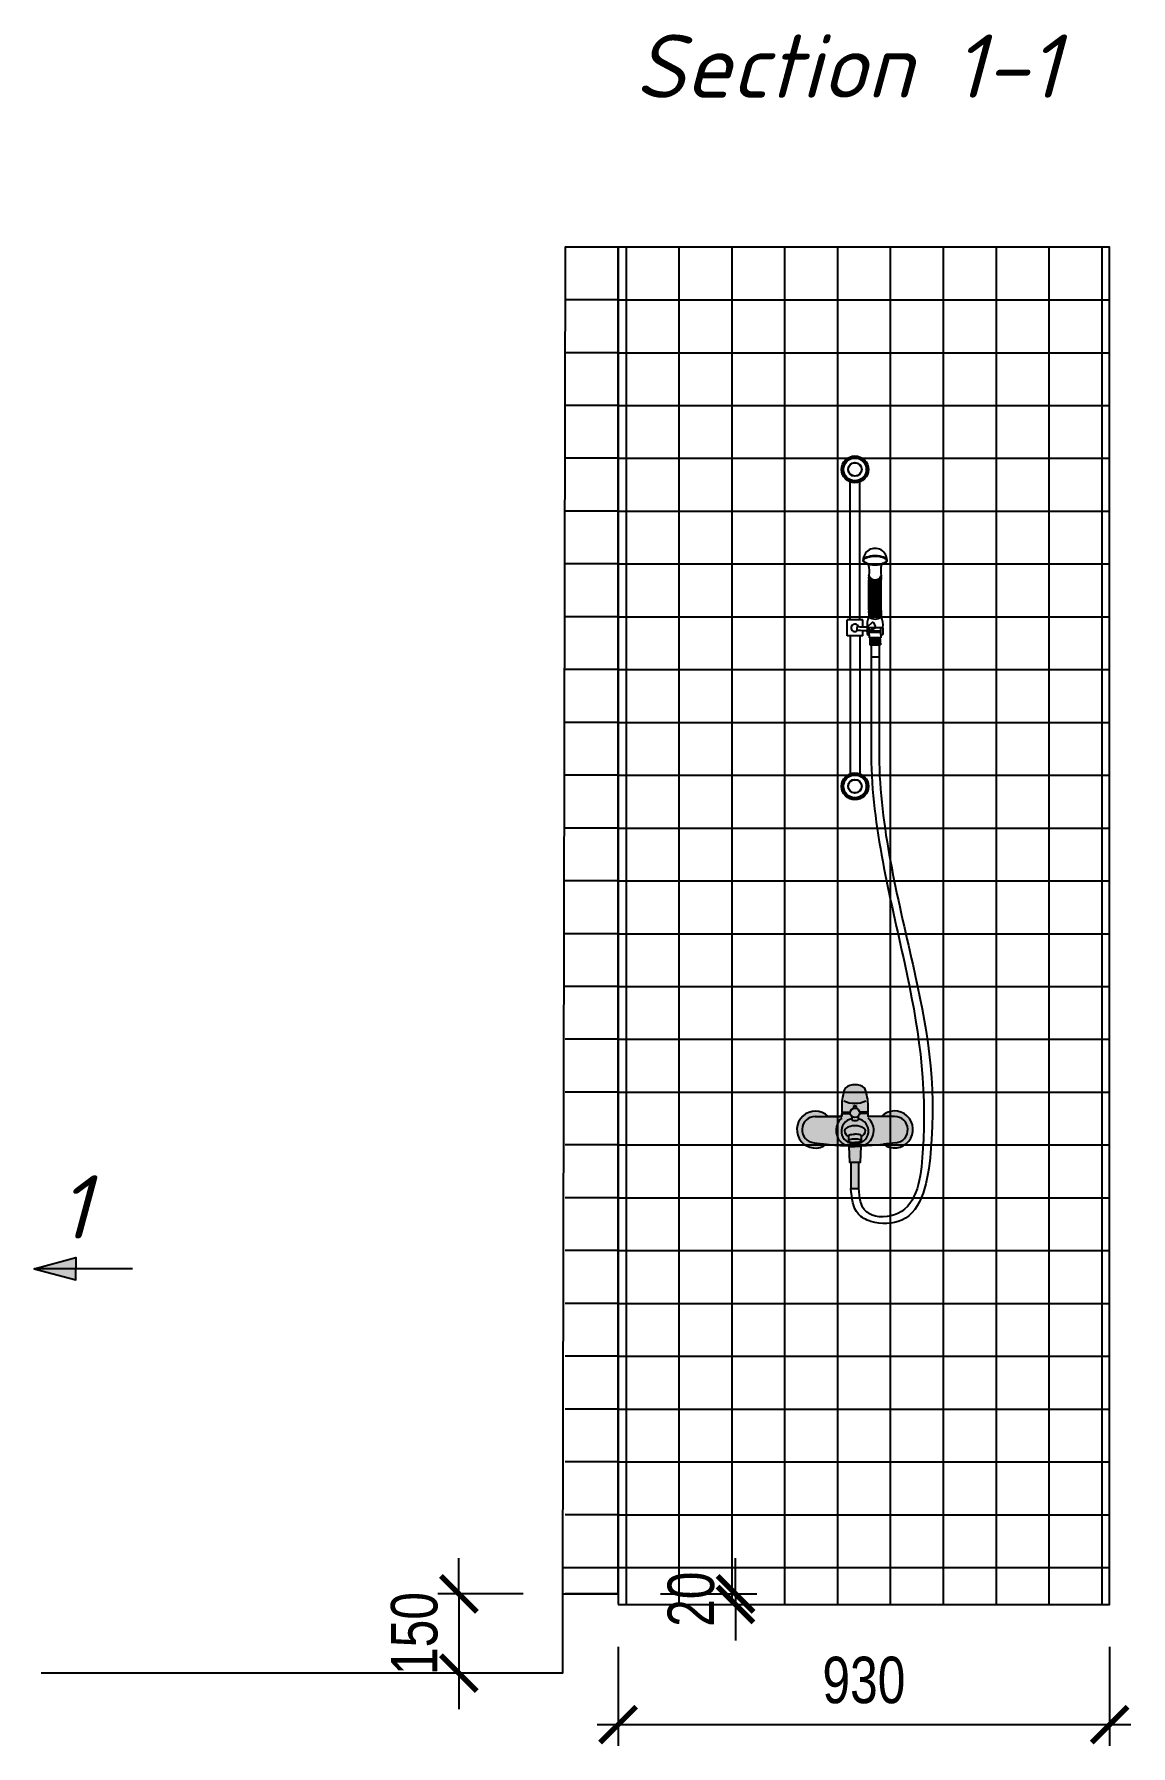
# Model space of a CAD drawing. Header units: metres. Extents: x -577923 to -19598, y 119734 to 247764.
# Drawn here: x -574054 to -571979, y 232856 to 236097 of the extents above; entities that cross this region are included whole.
import ezdxf

# ---------------------------------------------------------------- set-up
doc = ezdxf.new("R2010")
doc.units = ezdxf.units.M
for name, color, linetype in [('acces', 175, 'Continuous'), ('dim', 4, 'Continuous'), ('explication', 164, 'Continuous'), ('wall', 5, 'Continuous')]:
    doc.layers.add(name, color=color, linetype=linetype)
doc.styles.add('ISO', font='isocpeui.ttf')
doc.styles.add('KOTE', font='romrust.shx', dxfattribs={"width": 0.8})
doc.dimstyles.new('scale 40', dxfattribs={"dimscale": 40, "dimtxt": 2.2, "dimasz": 1.7, "dimexe": 1, "dimexo": 2, "dimgap": 1, "dimtad": 1, "dimdec": 0, "dimzin": 9, "dimdsep": 46, "dimtxsty": 'KOTE', "dimblk": 'ARCHTICK', "dimcen": 0, "dimdle": 1, "dimclrd": 4, "dimclre": 4, "dimclrt": 3, "dimadec": 0, "dimazin": 0, "dimtfac": 0.6666666666666667, "dimtdec": 0, "dimtix": 1, "dimtmove": 2, "dimatfit": 0, "dimfxl": 1, "dimtvp": 1, "dimtolj": 1, "dimarcsym": 0})

# ---------------------------------------------------------------- blocks, each defined once
blk = doc.blocks.new('sh1')
h = blk.add_hatch(color=254)
edge = h.paths.add_edge_path()
edge.add_line((-25.00000000000364, -60.03725089562067), (-50.67532117374139, -60.03725089562067))
edge.add_arc((-74.99999999999767, -85.03725089561192), 34.88108369876261, 45.78440724916771, 307.2458277816977)
edge.add_arc((-16.14847999115701, 195.9120297483839), 311.0145270816241, 263.0302350308688, 270.9485076189112)
edge.add_line((-11.00000000000364, -115.0598808956274), (-11.00000000000364, -116.3292308956152))
edge.add_line((-11.00000000000364, -116.3292308956152), (-10.74128000000564, -116.6892308956158))
edge.add_line((-10.74128000000564, -116.6892308956158), (-11.4866550218394, -116.6892308956158))
edge.add_line((-11.4866550218394, -116.6892308956158), (-10.52118990651434, -146.6892508956225))
edge.add_line((-10.52118990651434, -146.6892508956225), (-7.500000000003638, -146.6892508956225))
edge.add_line((-7.500000000003638, -146.6892508956225), (-7.500000000003638, -196.585892091447))
edge.add_line((-7.500000000003638, -196.585892091447), (7.499999999996362, -196.585892091447))
edge.add_line((7.499999999996362, -196.585892091447), (7.499999999996362, -146.6892508956225))
edge.add_line((7.499999999996362, -146.6892508956225), (10.52118990650342, -146.6892508956225))
edge.add_line((10.52118990650342, -146.6892508956225), (11.48665502182848, -116.6892308956158))
edge.add_line((11.48665502182848, -116.6892308956158), (10.74127999999473, -116.6892308956158))
edge.add_line((10.74127999999473, -116.6892308956158), (10.99999999999636, -116.3292308956152))
edge.add_line((10.99999999999636, -116.3292308956152), (10.99999999999636, -115.0598808956274))
edge.add_arc((7.349010458883331, 363.2220587743358), 478.2958744742544, 270.4373617554257, 275.5838955950861)
edge.add_arc((74.8528583939214, -84.74053816354373), 35.02948196092868, 233.2394945698954, 495.1531231807007)
edge.add_line((50.01716588760974, -60.03723910890403), (24.99999999999636, -60.03725089562067))
edge.add_line((24.99999999999636, -60.03725089562067), (24.99999999999636, -55.1988508956274))
edge.add_arc((24.39999999999054, -55.1988508956274), 0.6000000000058208, 0, 89.9999999993052)
edge.add_line((24.39999999999782, -54.59885089562158), (23.99999999999636, -54.59885089562158))
edge.add_line((23.99999999999636, -54.59885089562158), (23.99999999999636, -51.67965889562038))
edge.add_line((23.99999999999636, -51.67965889562038), (24.99999999999636, -51.64075089561811))
edge.add_line((24.99999999999636, -51.64075089561811), (24.99999999999636, -40.66895089561876))
edge.add_arc((-69.61927650720502, -40.66895089561875), 94.61927650720138, 0, 21.19418375868407)
edge.add_arc((1.818989403545856e-12, -30.00253119699339), 30.00253119700341, 51.68768515922283, 128.3123148407772)
edge.add_arc((69.61927650732964, -40.66895089567158), 94.61927650733328, 158.8058162413126, 179.999999999968)
edge.add_line((-25.00000000000364, -40.66895089561876), (-25.00000000000364, -51.64075089561811))
edge.add_line((-25.00000000000364, -51.64075089561811), (-24.00000000000364, -51.64075089561811))
edge.add_line((-24.00000000000364, -51.64075089561811), (-24.00000000000364, -54.59885089562158))
edge.add_line((-24.00000000000364, -54.59885089562158), (-24.40000000000509, -54.59885089562158))
edge.add_arc((-24.40000000000509, -55.19885089562013), 0.5999999999985448, 90, 180.0000000006948)
edge.add_line((-25.00000000000364, -55.1988508956274), (-25.00000184412056, -60.03725089563522))
edge.add_line((-25.00000184412056, -60.03725089563522), (-25.00000000000364, -60.03725089562067))
at = {"color": 0}
for p, q in [((-9.015893910273007, 879.9627491043502, 25.885), (-9.015893910243904, 1141.102939959412, 25.885)), ((8.98410608971244, 879.9627491043502, 25.885), (8.984106089719717, 1141.102939959426, 25.885)), ((26.51469094181812, 899.1186722356942, 25.885), (26.51469094181812, 955.9568934053677, 25.885)), ((26.75615328711137, 898.5948473507015, 25.885), (26.75615328711137, 955.6512033210311, 25.885)), ((27.22670732657571, 897.7214482616837, 25.885), (27.22670732660481, 955.1001290790882, 25.885)), ((27.98614754968003, 896.5819835606671, 25.885), (27.98614754968003, 954.3154152799398, 25.885)), ((29.14873758675094, 895.237024747883, 25.885), (29.14873758675094, 953.3127595390251, 25.885)), ((30.54177058692585, 894.0293921278644, 25.885), (30.54177058692585, 952.3575229024864, 25.885)), ((32.16922558600345, 892.9987146696076, 25.885), (32.16922558600345, 951.509837547972, 25.885)), ((33.98163135856885, 892.2118254473608, 25.885), (33.98163135856885, 950.8461171076779, 25.885)), ((35.92392017617385, 891.7127168071311, 25.885), (35.92392017617385, 950.4187111159699, 25.885)), ((37.93707322615228, 891.5277492328751, 25.885), (37.93707322615228, 950.2591593867546, 25.885)), ((39.95992559204024, 891.6678942666913, 25.885), (39.95992559204024, 950.3801030829491, 25.885)), ((41.93101293553627, 892.1295660918113, 25.885), (41.93101293553627, 950.77600025227, 25.885)), ((43.79044491964305, 892.8945462567935, 25.885), (43.79044491964305, 951.4227386971615, 25.885)), ((45.481723734767, 893.9288147857442, 25.885), (45.481723734767, 952.276006746557, 25.885)), ((46.95346074179542, 895.1791659440642, 25.885), (46.95346074182453, 953.2680687719985, 25.885)), ((48.16093788992293, 896.5644837032887, 25.885), (48.16093788992293, 954.3028587689478, 25.885)), ((49.06747071730933, 897.9538846016221, 25.885), (49.06747071730933, 955.2514584912569, 25.885)), ((49.64550814714312, 899.1186722356942, 25.885), (49.64550814714312, 955.9568934053241, 25.885)), ((14.98410608971972, 879.9627491043502, 25.885), (-15.01589391028028, 879.9627491043502, 25.885)), ((-15.01589391028028, 849.9627491043502, 25.885), (-15.01589391028028, 879.9627491043502, 25.885)), ((14.98410608971972, 866.6307115652016, 25.885), (14.98410608971972, 879.9627491043502, 25.885)), ((26.51469094181812, 891.7186722357001, 25.885), (26.51469094181812, 885.9186722356972, 25.885)), ((49.64550814714312, 891.7186722357001, 25.885), (49.64550814714312, 885.9186722356972, 25.885)), ((14.98410608971972, 849.9627491043502, 25.885), (-15.01589391028028, 849.9627491043502, 25.885)), ((-9.015893910273007, 849.9627491043502, 25.885), (-9.015893910243904, 588.8225582492887, 25.885)), ((8.98410608971244, 849.9627491043502, 25.885), (8.984106089719717, 588.8225582492742, 25.885)), ((14.98410608971972, 849.9627491043502, 25.885), (14.98410608971972, 859.6838489447546, 25.885)), ((23.61915634063917, 851.5608004655805, 25.885), (27.07168561101571, 851.5608004655805, 25.885)), ((23.72255401840812, 865.7041332333174, 25.885), (52.53996571060998, 865.7041332333174, 25.885)), ((27.07168561101571, 851.5608004655805, 25.885), (27.07168561101571, 865.7041332333174, 25.885)), ((27.07168561104481, 859.3083119307412, 25.885), (49.20894191883417, 859.3083119307412, 25.885)), ((27.07168561104481, 856.932533513318, 25.885), (49.20894191883417, 856.932533513318, 25.885)), ((27.07168561101571, 851.5608004655805, 25.885), (27.07168561101571, 845.839729631698, 25.885)), ((49.20894191883417, 845.839729631698, 25.885), (27.07168561101571, 845.839729631698, 25.885)), ((28.39430560457549, 844.1892102348793, 25.885), (28.39430560457549, 835.7617879845784, 25.885)), ((28.39430560457549, 844.1892102348793, 25.885), (47.88632192527439, 844.1892102348793, 25.885)), ((30.08306527048262, 845.839729631698, 25.885), (30.08306527048262, 844.1892102348793, 25.885)), ((46.19756225936726, 845.839729631698, 25.885), (46.19756225936726, 844.1892102348793, 25.885)), ((47.88632192527439, 844.1892102348793, 25.885), (47.88632192527439, 835.7617879845784, 25.885)), ((49.20894191883417, 851.5608004655805, 25.885), (49.20894191883417, 865.7041332333174, 25.885)), ((52.66147118921072, 851.5608004655805, 25.885), (49.20894191883417, 851.5608004655805, 25.885)), ((49.20894191883417, 851.5608004655805, 25.885), (49.20894191883417, 845.839729631698, 25.885)), ((27.96393090196216, 835.7617879845784, 25.885), (27.96393090196216, 832.5860041447158, 25.885)), ((27.96393090196216, 835.7617879845784, 25.885), (48.31669662788772, 835.7617879845784, 25.885)), ((27.96393090196216, 832.5860041447158, 25.885), (48.31669662788772, 832.5860041447158, 25.885)), ((28.39430560457549, 841.9433779680112, 25.885), (47.88632192527439, 841.9433779680112, 25.885)), ((33.51167943765904, 841.9433779680112, 25.885), (28.39430560457549, 836.5098499583546, 25.885)), ((31.119617029246, 841.9433779680112, 25.885), (28.39430560457549, 839.0496953010879, 25.885)), ((28.39430560457549, 839.427176393976, 25.885), (31.84642045538203, 835.7617879845784, 25.885)), ((28.39430560457549, 836.8873310512572, 25.885), (29.45435804696899, 835.7617879845784, 25.885)), ((28.4165736416544, 841.9433779680112, 25.885), (34.23848286379507, 835.7617879845784, 25.885)), ((35.90374184610118, 841.9433779680112, 25.885), (30.0818326239314, 835.7617879845784, 25.885)), ((30.64031376492494, 832.5860041447158, 25.885), (30.64031376492494, 810.373656559852, 25.885)), ((30.64031376492494, 810.3736565598374, 25.885), (45.6403137649213, 810.3736565598665, 25.885)), ((30.80863605006743, 841.9433779680112, 25.885), (36.63054527220811, 835.7617879845784, 25.885)), ((38.29580425451422, 841.9433779680112, 25.885), (32.47389503237355, 835.7617879845784, 25.885)), ((33.20069845848047, 841.9433779680112, 25.885), (39.02260768065025, 835.7617879845784, 25.885)), ((40.68786666292726, 841.9433779680112, 25.885), (34.86595744078659, 835.7617879845784, 25.885)), ((35.59276086692262, 841.9433779680112, 25.885), (41.41467008906329, 835.7617879845784, 25.885)), ((43.07992907136941, 841.9433779680112, 25.885), (37.25801984919963, 835.7617879845784, 25.885)), ((37.98482327533566, 841.9433779680112, 25.885), (43.80673249747633, 835.7617879845784, 25.885)), ((45.47199147978245, 841.9433779680112, 25.885), (39.65008225764177, 835.7617879845784, 25.885)), ((40.3768856837487, 841.9433779680112, 25.885), (46.19879490591848, 835.7617879845784, 25.885)), ((47.86405388819549, 841.9433779680112, 25.885), (42.04214466605481, 835.7617879845784, 25.885)), ((42.76894809219084, 841.9433779680112, 25.885), (47.88632192527439, 836.5098499583546, 25.885)), ((47.88632192527439, 839.427176393976, 25.885), (44.43420707446785, 835.7617879845784, 25.885)), ((45.16101050060388, 841.9433779680112, 25.885), (47.88632192527439, 839.0496953010879, 25.885)), ((45.64031376492494, 832.5860041447158, 25.885), (45.64031376492494, 810.373656559852, 25.885)), ((47.88632192527439, 836.8873310512572, 25.885), (46.82626948288089, 835.7617879845784, 25.885)), ((48.31669662788772, 835.7617879845784, 25.885), (48.31669662788772, 832.5860041447158, 25.885)), ((-77.24278680287534, -109.9394396253483, -24.31399999999999), (-53.88871164479133, -112.8042007457989)), ((77.24278680286807, -109.9394396253483, -24.31399999999999), (53.88871164478405, -112.8042007457989))]:
    blk.add_line(p, q, dxfattribs=at)
at = {"color": 0, "linetype": 'Continuous'}
for p, q in [((-75.03433177523402, -60.03722732217284, -24.31399999999999), (-25.00000000000364, -60.03725089562067)), ((-25.00000000000364, -60.03725089562067), (-25.00000000000364, -55.1988508956274)), ((-24.00000000000364, -51.67965889562038), (-8.874969273365423, -51.67965889562038)), ((-24.00000000000364, -54.59885089562158, 0.01099999999999568), (-8.91955675105055, -54.59885089562158, 52.75165022963085)), ((-6.000000000003638, -60.00647129544814, 53.13414638747309), (-6.000000000003638, -67.09605089561956, 53.19240000000001)), ((-6.000000000003638, -60.00647129544814, 53.1352662815862), (-6.000000000003638, -67.09605089561956, 53.19240000000001)), ((5.999999999996362, -60.00647129544814, 53.1352662815862), (5.999999999996362, -67.09605089561956, 53.19240000000001)), ((5.999999999996362, -60.00647129544814, 53.13414638747309), (5.999999999996362, -67.09605089561956, 53.19240000000001)), ((23.99999999999636, -51.67965889562038), (8.874969273358147, -51.67965889562038)), ((23.99999999999636, -54.59885089562158, 0.01099999999999568), (8.919556751043274, -54.59885089562158, 52.75165022963085)), ((24.99999999999636, -60.03725089562067), (24.99999999999636, -55.1988508956274)), ((75.03433177522311, -60.03722732217284, -24.31399999999999), (24.99999999999636, -60.03725089562067)), ((-11.00000000000364, -116.3292308956152, 53.61370000000001), (-3.637978807091713e-12, -116.3292308956152, 64.61370000000004)), ((-10.74128000000564, -116.6892308956158, 53.65066000000002), (-3.637978807091713e-12, -116.6892308956158, 64.39194000000006)), ((10.99999999999636, -116.3292308956152, 53.61370000000001), (-3.637978807091713e-12, -116.3292308956152, 64.61370000000004)), ((10.74127999999473, -116.6892308956158, 53.65066000000002), (-3.637978807091713e-12, -116.6892308956158, 64.39194000000006)), ((-7.500000000003638, -146.6892508956225, 53.61370000000001), (7.499999999996362, -146.6892508956225, 53.61370000000001))]:
    blk.add_line(p, q, dxfattribs=at)
at = {"color": 0, "elevation": 25.885}
blk.add_lwpolyline([(5.670387696471153, 868.2473748081247, 0.1168150453708256), (23.65045573611496, 867.1574907470203), (33.54181910775878, 875.9207455906144, -0.2350064737902813), (38.0887730198483, 864.6273425964173), (26.28357400939785, 858.8583350748377, 0.03633336722920698), (4.897948234272917, 859.6868083793524)], format="xyb", dxfattribs=at)
at = {"color": 0}
blk.add_lwpolyline([(-25.00000000000364, -60.03725089562067), (-50.67532117374139, -60.03725089562067, 2.180704696482429), (-53.88871164477678, -112.8042007457989, 0.03456373595247656), (-11.00000000000364, -115.0598808956274), (-11.00000000000364, -116.3292308956152), (-10.74128000000564, -116.6892308956158), (-11.4866550218394, -116.6892308956158), (-10.52118990651434, -146.6892508956225), (-7.500000000003638, -146.6892508956225), (-7.500000000003638, -196.585892091447), (7.499999999996362, -196.585892091447), (7.499999999996362, -146.6892508956225), (10.52118990650342, -146.6892508956225), (11.48665502182848, -116.6892308956158), (10.74127999999473, -116.6892308956158), (10.99999999999636, -116.3292308956152), (10.99999999999636, -115.0598808956274, 0.02245976554193756), (53.88871164462398, -112.804200745697, 2.192110082737669), (50.01716588760974, -60.03723910890403), (24.99999999999636, -60.03725089562067), (24.99999999999636, -55.1988508956274, 0.4142135623695433), (24.39999999999782, -54.59885089562158), (23.99999999999636, -54.59885089562158), (23.99999999999636, -51.67965889562038), (24.99999999999636, -51.64075089561811), (24.99999999999636, -40.66895089561876, 0.09274159872662888), (18.60000000002037, -6.461250895648845, 0.3473790804114205), (-18.60000000001673, -6.461250895648845, 0.09274159872650278), (-25.00000000000364, -40.66895089561876), (-25.00000000000364, -51.64075089561811), (-24.00000000000364, -51.64075089561811), (-24.00000000000364, -54.59885089562158), (-24.40000000000509, -54.59885089562158, 0.4142135623766467), (-25.00000000000364, -55.1988508956274), (-25.00000184412056, -60.03725089563522)], format="xyb", close=True, dxfattribs=at)
at = {"color": 0, "linetype": 'Continuous'}
for points, elevation in [([(-12.00112831285878, -96.7055742253724), (-11.99891395082886, -106.0027520120639, 0.2439969149122335), (-10.12800000000425, -107.8701508956292, 0.0856523936932168), (-3.637978807091713e-12, -109.3982508956251, -5.044642572238375)], 105.2784500989145), ([(-12.00000000000364, -96.70765089562337, -0.214883574402374), (-10.41600000000471, -95.16718606320501, -0.06167768057937316), (-5.952000000004773, -94.01185089562205, -0.03811294440930936), (-3.637978807091713e-12, -93.60185089561855, -6.940054615560467)], 105.2707), ([(11.99999999999636, -96.70765089562337, 0.214883574402374), (10.41599999999744, -95.16718606320501, 0.06167768057937316), (5.951999999997497, -94.01185089562205, 0.03811294440930936), (-3.637978807091713e-12, -93.60185089561855, 6.940054615560467)], 105.2707), ([(12.00112831285151, -96.7055742253724), (11.99891395082159, -106.0027520120639, -0.2439969149122335), (10.12799999999697, -107.8701508956292, -0.0856523936932168), (-3.637978807091713e-12, -109.3982508956251, 5.044642572238375)], 105.2784500989145)]:
    blk.add_lwpolyline(points, format="xyb", dxfattribs=dict(at, elevation=elevation))
at = {"color": 0}
for centre, radius in [((-0.01589391028028331, 1164.96274910435, 25.885), 25.50079395689649), ((-0.01589391028028331, 1164.96274910435, 25.885), 23.50000000000728), ((-0.01589391028028331, 1164.96274910435, 25.885), 21.55226206225957), ((-0.01589391028028331, 1164.96274910435, 25.885), 13), ((-0.01589391028028331, 1164.96274910435, 25.885), 12.5), ((-0.01589391028028331, 564.9627491043502, 25.885), 25.50079395689649), ((-0.01589391028028331, 564.9627491043502, 25.885), 23.50000000000728), ((-0.01589391028028331, 564.9627491043502, 25.885), 21.55226206225957), ((-0.01589391028028331, 564.9627491043502, 25.885), 13), ((-0.01589391028028331, 564.9627491043502, 25.885), 12.5)]:
    blk.add_circle(centre, radius, dxfattribs=at)
at = {"color": 0, "linetype": 'Continuous'}
blk.add_circle((-3.637978807091713e-12, -53.27515089562803, 194.3404892281229), 9.017243166575899, dxfattribs=at)
blk.add_circle((-3.637978807091713e-12, -53.27515089562803, 194.3404892281229), 9.017243166575899, dxfattribs=at)
at = {"color": 0}
for centre, radius, start, end in [((38.1312598645236, 992.9785776450008, 25.885), 22.50256372517277, 359.1351087818655, 180.8648912181345), ((-19.65711160178034, 972.8706716228044, 25.885), 47.14177898738836, 348.3570582216345, 14.74765923136114), ((95.81731069074158, 972.8706716228044, 25.885), 47.14177898738836, 165.2523407686388, 191.6429417783655), ((28.57416666849895, 959.6568934053648, 25.885), 2.802042160421129, 137.3064543290739, 222.6935456709261), ((27.71530160788825, 962.4568934053532, 25.885), 1.500488577592248, 143.1440932315401, 216.8559067663755), ((27.71530160788825, 956.8568934053619, 25.885), 1.500488577592248, 143.1440932315401, 216.8559067663755), ((38.08009954449517, 968.3705200457771, 25.885), 12.60536109107614, 203.4368237460439, 336.5631762539561), ((38.08009954443696, 967.2867274494201, 25.885), 12.90696224206111, 206.3551301311586, 333.6448698688414), ((38.08009954449517, 965.3069540959696, 25.885), 13.81166509071397, 213.1370649258375, 326.8629350741626), ((38.08009954449517, 964.8441147411941, 25.885), 14.585656626251, 217.5398010599578, 322.4601989400422), ((48.44489748107299, 962.4568934053532, 25.885), 1.500488577592248, 323.1440932336246, 36.85590676845987), ((47.58603242046229, 959.6568934053648, 25.885), 2.802042160421129, 317.3064543290739, 42.69354567092609), ((48.44489748107299, 956.8568934053619, 25.885), 1.500488577592248, 323.1440932336246, 36.85590676845987), ((53.80737179474818, 871.8757052499132, 25.885), 30.69357180101224, 152.7727145424582, 191.5995662925782), ((28.57416666849895, 895.4186722356972, 25.885), 2.802042160421129, 137.3064543290739, 222.6935456709261), ((27.71530160788825, 898.2186722356855, 25.885), 1.500488577592248, 143.1440932315401, 216.8559067663755), ((27.71530160788825, 892.6186722356942, 25.885), 1.500488577592248, 143.1440932315401, 216.8559067663755), ((38.08009954449517, 904.1322988761094, 25.885), 12.60536109107614, 203.4368237460439, 336.5631762539561), ((38.08009954443696, 903.0485062797525, 25.885), 12.90696224206111, 206.3551301311586, 333.6448698688414), ((38.08009954449517, 901.0687329263019, 25.885), 13.81166509071397, 213.1370649258375, 326.8629350741626), ((38.08009954449517, 900.6058935715264, 25.885), 14.585656626251, 217.5398010599578, 322.4601989400422), ((38.08009954443696, 899.2300560916046, 25.885), 17.63382024137145, 229.0147152786754, 310.9852847213245), ((48.44489748107299, 898.2186722356855, 25.885), 1.500488577592248, 323.1440932336246, 36.85590676845987), ((47.58603242046229, 895.4186722356972, 25.885), 2.802042160421129, 317.3064543290739, 42.69354567092609), ((48.44489748107299, 892.6186722356942, 25.885), 1.500488577592248, 323.1440932336246, 36.85590676845987), ((22.47325573515991, 871.8757052499132, 25.885), 30.69357180101224, 348.4004337074218, 27.22728545754179), ((-0.01589391028028331, 864.9627491043502, 25.885), 7.209812421639981, 27.49790347565405, 312.9648247149687), ((8.951099086665636, 863.6362160229619, 25.885), 5.659138853895457, 125.4307943558248, 224.2572731500562), ((46.50625702576508, 858.4655240532447, 25.885), 23.90595293206031, 162.374429606816, 196.787840687959), ((40.86551056227108, 868.052115137194, 25.885), 17.23828487602577, 182.9748457872438, 212.2310631585509), ((29.77437050414301, 858.4655240532447, 25.885), 23.90595293206031, 343.212159312041, 17.62557039318403)]:
    blk.add_arc(centre, radius, start, end, dxfattribs=at)
at = {"color": 0, "linetype": 'Continuous'}
for centre, radius, start, end in [((-2.148585669026943, 4.234501537153847, 16.19300000000001), 39.2266395579891, 241.6095059310323, 273.1398695107674), ((2.148585669019667, 4.234501537153847, 16.19300000000001), 39.2266395579891, 266.8601304892327, 298.3904940689678), ((-75.03433177523402, -85.03720178424555, -24.31399999999999), 24.99997446206759, 89.99997300545323, 264.931982594935), ((-4.611410008354142, -86.51249865849968), 31.12590144166847, 130.922389502385, 246.3988043450605), ((-2.459992733703984, -87.82545568411297, 53.17196267637854), 23.34178658952863, 98.72311816871691, 276.0496411408475), ((-0.01236191471616621, -42.73195089562796, 25.88500000000001), 3.012361914712983, 322.2773762762679, 217.8569824036958), ((0.01236191470889025, -42.73195089562796, 25.88500000000001), 3.012361914712983, 322.1430175963042, 217.7226237237321), ((2.45999273369307, -87.82545568411297, 53.17196267637854), 23.34178658952863, 263.9503588591525, 81.27688183128309), ((4.611410008346866, -86.51249865849968), 31.12590144166847, 293.6011956549395, 49.07761049761496), ((75.03433177522311, -85.03720178424555, -24.31399999999999), 24.99997446206759, 275.068017405065, 90.00002699454679), ((-14.64608790032435, -87.51828301366186, 145.1223625948376), 5.394590131329299, 119.469360671456, 172.9593679695818), ((-4.972942344076728, -85.06592709655524, 145.1223625948376), 15.13342612425267, 186.7972017168449, 242.3324726725925), ((-0.1193265541551227, -109.5192847701546, 145.1223625948376), 31.74805812252777, 89.78465063893114, 122.7624132179913), ((-3.637978807091713e-12, -47.49137495979085, 53.19240000000001), 20.50227593582888, 252.9832994019814, 287.0167005980186), ((-3.637978807091713e-12, -47.49137495979085, 53.19240000000001), 20.50227593582888, 252.9832994019814, 287.0167005980186), ((0.1193265541478468, -109.5192847701546, 145.1223625948376), 31.74805812252777, 57.23758678200872, 90.21534936106886), ((4.972942344065814, -85.06592709655524, 145.1223625948376), 15.13342612425267, 297.6675273274075, 353.2027982831551), ((14.64608790031707, -87.51828301366186, 145.1223625948376), 5.394590131329299, 7.04063203041822, 60.53063932854396), ((-1.047200859135046, -131.3670522699103, 113.511), 28.48745546949104, 87.89332849009135, 109.2004795863496), ((1.047200859124132, -131.3670522699103, 113.511), 28.48745546949104, 70.79952041365036, 92.10667150990865)]:
    blk.add_arc(centre, radius, start, end, dxfattribs=at)
at = {"color": 0}
blk.add_ellipse((38.1312598645236, 992.6389098580985, 25.885), major_axis=(22.5, 0), ratio=0.4108696464203199, dxfattribs=at)
blk.add_open_spline([(59.6312598645236, 992.6389098580985, 25.885), (59.6312598645236, 993.0324876884843, 25.885), (59.55024583801423, 993.4281126815767, 25.885), (59.19787345123041, 994.2548440404935, 25.885), (58.92397627092578, 994.6849441093364, 25.885), (58.15870536128205, 995.5551467141777, 25.885), (57.66780959605967, 995.9939917872252, 25.885), (56.47862002690817, 996.8471685757977, 25.885), (55.78077549147565, 997.2614383046894, 25.885), (53.30220075307443, 998.4866712678049, 25.885), (51.19204139590875, 999.2083903220773, 25.885), (46.44727345839055, 1000.289303471087, 25.885), (43.81405249468662, 1000.649457017251, 25.885), (38.40172965537204, 1000.95192291589, 25.885), (35.62411100205645, 1000.894314069737, 25.885), (30.31807077272242, 1000.370295640358, 25.885), (27.79108381408878, 999.903708662634, 25.885), (23.80198380136426, 998.7655645519844, 25.885), (22.22790920903935, 998.1547406395111, 25.885), (19.86170914187824, 996.9220868872799, 25.885), (18.98014391973993, 996.3222975810058, 25.885), (17.76629604399932, 995.2217827468703, 25.885), (17.36202382925694, 994.7253447332914, 25.885), (16.8184746635452, 993.7691145327553, 25.885), (16.67676497478533, 993.3125724770507, 25.885), (16.60424830675038, 992.420270749164, 25.885), (16.67107805322303, 991.9779614191793, 25.885), (17.04288144954626, 991.0472239258379, 25.885), (17.35271158995602, 990.559877087464, 25.885), (18.25179006130929, 989.5747059555142, 25.885), (18.84012203140446, 989.0789909791929, 25.885), (20.2772474598969, 988.1261983961449, 25.885), (21.1253604237063, 987.66911105912, 25.885), (23.65769518426532, 986.5541730615805, 25.885), (25.53016446359834, 985.9562264172564, 25.885), (29.66207793949434, 985.0325458218431, 25.885), (31.92086280574586, 984.7063813230634, 25.885), (36.58033104701462, 984.3646502409101, 25.885), (38.9802954746192, 984.349032174563, 25.885), (43.66488758443302, 984.6301071711641, 25.885), (45.94878935552697, 984.9268394220999, 25.885), (50.15392163448996, 985.7972247109137, 25.885), (52.07450004446582, 986.3712370147114, 25.885), (55.04695725409692, 987.5996463259216, 25.885), (56.19219467341463, 988.2218931658426, 25.885), (57.82339530354511, 989.3981547864969, 25.885), (58.3933668345926, 989.9412314366928, 25.885), (59.13984070785955, 990.9161229464517, 25.885), (59.36616588963807, 991.3495068038465, 25.885), (59.58748465186363, 992.0623033739394, 25.885), (59.6312598645236, 992.3508465420309, 25.885), (59.6312598645236, 992.6389098580985, 25.885)], degree=3, knots=[0, 0, 0, 0, 0.1733643543912101, 0.1733643543912101, 0.3467287087824202, 0.3467287087824202, 0.5200930631736302, 0.5200930631736302, 0.6934574175648404, 0.6934574175648404, 1.064533873196625, 1.064533873196625, 1.435610328828409, 1.435610328828409, 1.806686784460194, 1.806686784460194, 2.177763240091978, 2.177763240091978, 2.473777149184301, 2.473777149184301, 2.716095927537034, 2.716095927537034, 2.912154962938765, 2.912154962938765, 3.108213998340496, 3.108213998340496, 3.304273033742227, 3.304273033742227, 3.500332069143957, 3.500332069143957, 3.696391104545688, 3.696391104545688, 3.892450139947419, 3.892450139947419, 4.214098578668033, 4.214098578668033, 4.535747017388648, 4.535747017388648, 4.857395456109262, 4.857395456109262, 5.179043894829876, 5.179043894829876, 5.50069233355049, 5.50069233355049, 5.765282536693508, 5.765282536693508, 5.97838600199351, 5.97838600199351, 6.156298305529393, 6.156298305529393, 6.283185307179586, 6.283185307179586, 6.283185307179586, 6.283185307179586], dxfattribs=at)
for points in [[(45.64031376492494, 810.3736565598374, 25.88499999999999), (45.64031376492494, 688.1209653624828, 25.88499999999999), (45.64031376492494, 643.908271251421, 25.88499999999999), (45.64031376492494, 622.2736885970662, 25.88499999999999), (109.2487362060092, 228.1603050235572), (143.0666391772429, -129.0107386840391), (88.44033970512464, -256.5201060297404, 0.02223864075738194), (30.07195296959617, -258.8079132874409), (6.548272631742293, -244.9103344770119, 0.000507071908670229), (-7.500000000003638, -196.585892091447)], [(30.64031376492494, 810.3736565598374, 25.885), (30.64031376492494, 688.1209653624828, 25.885), (30.64031376492494, 643.908271251421, 25.885), (30.64031376492494, 622.2736885970662, 25.885), (94.2487362060092, 228.1603050235572), (128.0666391772429, -129.0107386840391), (81.3093892229117, -243.5830173989234), (26.03215115025887, -243.5830173989234), (21.20468766061822, -240.0874689029442, 0.0005070719086773344), (7.499999999996362, -196.585892091447)]]:
    blk.add_spline(points, degree=3, dxfattribs=at)
blk = doc.blocks.new('_ArchTick')
at = {"color": 0, "linetype": 'ByBlock', "const_width": 0.15}
blk.add_lwpolyline([(-0.5, -0.5), (0.5, 0.5)], dxfattribs=at)
blk = doc.blocks.new('*D935')
at = {"layer": 'Defpoints', "color": 0, "linetype": 'ByBlock', "transparency": 16777216}
for p in [(-572949.1271181707, 233123.7566685433), (-572019.1271181707, 233123.7566685433), (-572019.1271181707, 232896.2717033174)]:
    blk.add_point(p, dxfattribs=at)
at = {"layer": 'dim', "color": 4, "linetype": 'ByBlock', "lineweight": -2, "transparency": 16777216}
for p, q in [((-572949.1271181707, 233043.7566685433), (-572949.1271181707, 232856.2717033174)), ((-572019.1271181707, 233043.7566685433), (-572019.1271181707, 232856.2717033174)), ((-572989.1271181707, 232896.2717033174), (-571979.1271181707, 232896.2717033174))]:
    blk.add_line(p, q, dxfattribs=at)
at = {"layer": 'dim', "color": 4, "linetype": 'ByBlock', "lineweight": -2, "transparency": 16777216, "xscale": 68, "yscale": 68, "zscale": 68, "rotation": 180}
blk.add_blockref('_ArchTick', (-572949.1271181707, 232896.2717033174), dxfattribs=at)
at = {"layer": 'dim', "color": 4, "linetype": 'ByBlock', "lineweight": -2, "transparency": 16777216, "xscale": 68, "yscale": 68, "zscale": 68}
blk.add_blockref('_ArchTick', (-572019.1271181707, 232896.2717033174), dxfattribs=at)
at = {"layer": 'dim', "color": 3, "linetype": 'ByBlock', "transparency": 16777216, "insert": (-572484.1271181707, 232980.2717033174), "char_height": 88, "attachment_point": 5, "style": 'KOTE'}
blk.add_mtext('\\A1;930', dxfattribs=at)
blk = doc.blocks.new('*D938')
at = {"layer": 'Defpoints', "color": 0, "linetype": 'ByBlock', "transparency": 16777216}
for p in [(-573049.1271181707, 233143.7566685433), (-573250.5649254634, 232993.7566685433), (-573054.4861020193, 232993.7566685433)]:
    blk.add_point(p, dxfattribs=at)
at = {"layer": 'dim', "color": 4, "linetype": 'ByBlock', "lineweight": -2, "transparency": 16777216}
for p, q in [((-573250.5649254634, 233143.7566685433), (-573250.5649254634, 233211.7566685433)), ((-573129.1271181707, 233143.7566685433), (-573290.5649254634, 233143.7566685433)), ((-573250.5649254634, 233143.7566685433), (-573250.5649254634, 232993.7566685433)), ((-573134.4861020193, 232993.7566685433), (-573290.5649254634, 232993.7566685433)), ((-573250.5649254634, 232993.7566685433), (-573250.5649254634, 232925.7566685433))]:
    blk.add_line(p, q, dxfattribs=at)
at = {"layer": 'dim', "color": 4, "linetype": 'ByBlock', "lineweight": -2, "transparency": 16777216, "xscale": 68, "yscale": 68, "zscale": 68}
for p, rotation in [((-573250.5649254634, 233143.7566685433), 270), ((-573250.5649254634, 232993.7566685433), 90)]:
    blk.add_blockref('_ArchTick', p, dxfattribs=dict(at, rotation=rotation))
at = {"layer": 'dim', "color": 3, "linetype": 'ByBlock', "transparency": 16777216, "insert": (-573334.5649254634, 233068.7566685432), "char_height": 88, "attachment_point": 5, "rotation": 90, "style": 'KOTE'}
blk.add_mtext('\\A1;150', dxfattribs=at)
blk = doc.blocks.new('*D939')
at = {"layer": 'Defpoints', "color": 0, "linetype": 'ByBlock', "transparency": 16777216}
for p in [(-572949.1271181707, 233143.7566685433), (-572949.1271181707, 233123.7566685433), (-572726.9614200708, 233123.7566685433)]:
    blk.add_point(p, dxfattribs=at)
at = {"layer": 'dim', "color": 4, "linetype": 'ByBlock', "lineweight": -2, "transparency": 16777216}
for p, q in [((-572726.9614200708, 233143.7566685433), (-572726.9614200708, 233211.7566685433)), ((-572869.1271181707, 233143.7566685433), (-572686.9614200708, 233143.7566685433)), ((-572869.1271181707, 233123.7566685433), (-572686.9614200708, 233123.7566685433)), ((-572726.9614200708, 233143.7566685433), (-572726.9614200708, 233123.7566685433)), ((-572726.9614200708, 233123.7566685433), (-572726.9614200708, 233055.7566685433))]:
    blk.add_line(p, q, dxfattribs=at)
at = {"layer": 'dim', "color": 4, "linetype": 'ByBlock', "lineweight": -2, "transparency": 16777216, "xscale": 68, "yscale": 68, "zscale": 68}
for p, rotation in [((-572726.9614200708, 233143.7566685433), 270), ((-572726.9614200708, 233123.7566685433), 90)]:
    blk.add_blockref('_ArchTick', p, dxfattribs=dict(at, rotation=rotation))
at = {"layer": 'dim', "color": 3, "linetype": 'ByBlock', "transparency": 16777216, "insert": (-572810.9614200708, 233133.7566685432), "char_height": 88, "attachment_point": 5, "rotation": 90, "style": 'KOTE'}
blk.add_mtext('\\A1;20', dxfattribs=at)

msp = doc.modelspace()

# ---------------------------------------------------------------- hatches: boundary and pattern name
at = {"layer": 'wall', "linetype": 'ByBlock'}
h = msp.add_hatch(color=5, dxfattribs=at)
h.paths.add_polyline_path([(-573975.2922077287, 233780.5008533646), (-574054.1310460567, 233759.3760503024), (-573975.292207729, 233759.3760503024)])
h.paths.add_polyline_path([(-573975.2922077288, 233759.3760503024), (-574054.1310460567, 233759.3760503024), (-573975.2922077288, 233738.2512472402)])

# ---------------------------------------------------------------- linework, layer by layer
at = {"layer": 'explication', "color": 8, "linetype": 'ByBlock'}
for p, q in [((-572934.1271181707, 235693.7566685434), (-572934.1271181707, 233123.7566685433)), ((-572834.1271181707, 235693.7566685434), (-572834.1271181707, 233123.7566685433)), ((-572734.1271181707, 235693.7566685434), (-572734.1271181707, 233123.7566685433)), ((-572634.1271181707, 235693.7566685434), (-572634.1271181707, 233123.7566685433)), ((-572534.1271181707, 235693.7566685434), (-572534.1271181707, 233123.7566685433)), ((-572434.1271181707, 235693.7566685434), (-572434.1271181707, 233123.7566685433)), ((-572334.1271181707, 235693.7566685434), (-572334.1271181707, 233123.7566685433)), ((-572234.1271181707, 235693.7566685434), (-572234.1271181707, 233123.7566685433)), ((-572134.1271181707, 235693.7566685434), (-572134.1271181707, 233123.7566685433)), ((-572034.1271181707, 235693.7566685434), (-572034.1271181707, 233123.7566685433)), ((-572949.1271181707, 235593.7566685433), (-573049.1271181707, 235593.7566685433)), ((-572949.1271181707, 235593.7566685433), (-572019.1271181707, 235593.7566685433)), ((-572949.1271181707, 235493.7566685433), (-573049.1271181707, 235493.7566685433)), ((-572949.1271181707, 235493.7566685433), (-572019.1271181707, 235493.7566685433)), ((-572949.1271181707, 235393.7566685433), (-573049.1271181707, 235393.7566685433)), ((-572949.1271181707, 235393.7566685433), (-572019.1271181707, 235393.7566685433)), ((-572949.1271181707, 235293.7566685432), (-573049.1271181707, 235293.7566685432)), ((-572949.1271181707, 235293.7566685433), (-572019.1271181707, 235293.7566685433)), ((-572949.1271181707, 235193.7566685432), (-573049.1271181707, 235193.7566685432)), ((-572949.1271181707, 235193.7566685433), (-572019.1271181707, 235193.7566685433)), ((-572949.1271181707, 235093.7566685432), (-573049.1271181707, 235093.7566685432)), ((-572949.1271181707, 235093.7566685433), (-572019.1271181707, 235093.7566685433)), ((-572949.1271181707, 234993.7566685432), (-573049.1271181707, 234993.7566685432)), ((-572949.1271181707, 234993.7566685433), (-572019.1271181707, 234993.7566685433)), ((-572949.1271181707, 234893.7566685432), (-573049.1271181707, 234893.7566685432)), ((-572949.1271181707, 234893.7566685433), (-572019.1271181707, 234893.7566685433)), ((-572949.1271181707, 234793.7566685432), (-573049.1271181707, 234793.7566685432)), ((-572949.1271181707, 234793.7566685433), (-572019.1271181707, 234793.7566685433)), ((-572949.1271181707, 234693.7566685432), (-573049.1271181707, 234693.7566685432)), ((-572949.1271181707, 234693.7566685433), (-572019.1271181707, 234693.7566685433)), ((-572949.1271181707, 234593.7566685431), (-573049.1271181707, 234593.7566685431)), ((-572949.1271181707, 234593.7566685433), (-572019.1271181707, 234593.7566685433)), ((-572949.1271181707, 234493.7566685431), (-573049.1271181707, 234493.7566685431)), ((-572949.1271181707, 234493.7566685433), (-572019.1271181707, 234493.7566685433)), ((-572949.1271181707, 234393.7566685431), (-573049.1271181707, 234393.7566685431)), ((-572949.1271181707, 234393.7566685433), (-572019.1271181707, 234393.7566685433)), ((-572949.1271181707, 234293.7566685433), (-573049.1271181707, 234293.7566685433)), ((-572949.1271181707, 234293.7566685433), (-572019.1271181707, 234293.7566685433)), ((-572949.1271181707, 234193.7566685433), (-573049.1271181707, 234193.7566685433)), ((-572949.1271181707, 234193.7566685433), (-572019.1271181707, 234193.7566685433)), ((-572949.1271181707, 234093.7566685433), (-573049.1271181707, 234093.7566685433)), ((-572949.1271181707, 234093.7566685433), (-572019.1271181707, 234093.7566685433)), ((-572949.1271181707, 233993.7566685432), (-573049.1271181707, 233993.7566685432)), ((-572949.1271181707, 233993.7566685433), (-572019.1271181707, 233993.7566685433)), ((-572949.1271181707, 233893.7566685432), (-573049.1271181707, 233893.7566685432)), ((-572949.1271181707, 233893.7566685433), (-572019.1271181707, 233893.7566685433)), ((-572949.1271181707, 233793.7566685432), (-573049.1271181707, 233793.7566685432)), ((-572949.1271181707, 233793.7566685433), (-572019.1271181707, 233793.7566685433)), ((-572949.1271181707, 233693.7566685432), (-573049.1271181707, 233693.7566685432)), ((-572949.1271181707, 233693.7566685433), (-572019.1271181707, 233693.7566685433)), ((-572949.1271181707, 233593.7566685431), (-573049.1271181707, 233593.7566685431)), ((-572949.1271181707, 233593.7566685433), (-572019.1271181707, 233593.7566685433)), ((-572949.1271181707, 233493.7566685431), (-573049.1271181707, 233493.7566685431)), ((-572949.1271181707, 233493.7566685433), (-572019.1271181707, 233493.7566685433)), ((-572949.1271181707, 233393.756668543), (-573049.1271181707, 233393.756668543)), ((-572949.1271181707, 233393.7566685433), (-572019.1271181707, 233393.7566685433)), ((-572949.1271181707, 233293.756668543), (-573049.1271181707, 233293.756668543)), ((-572949.1271181707, 233293.7566685433), (-572019.1271181707, 233293.7566685433)), ((-573054.3194781303, 233193.975166279), (-572019.1271181707, 233193.7566685433)), ((-572949.1271181707, 233143.7566685433), (-573049.1271181707, 233143.7566685433))]:
    msp.add_line(p, q, dxfattribs=at)
at = {"layer": 'wall', "color": 3, "linetype": 'ByBlock'}
msp.add_lwpolyline([(-572949.1271181707, 235693.7566685434), (-573049.1271181707, 235693.7566685434), (-573054.4861020193, 233143.7566685433), (-572949.1271181707, 233143.7566685433), (-572949.1271181707, 235693.7566685434)], dxfattribs=at)
at = {"layer": 'wall', "linetype": 'ByBlock'}
for points in [[(-572949.1271181707, 233123.7566685433), (-572019.1271181707, 233123.7566685433), (-572019.1271181707, 235693.7566685434), (-572949.1271181707, 235693.7566685434), (-572949.1271181707, 233123.7566685433)], [(-573054.4861020193, 233143.7566685433), (-573054.4861020193, 232993.7566685433), (-574040.843430981, 232993.7566685433)]]:
    msp.add_lwpolyline(points, dxfattribs=at)
at = {"layer": 'wall', "color": 5, "linetype": 'ByBlock'}
for points in [[(-573868.1780143217, 233759.3760503024), (-574054.1310460566, 233759.3760503024), (-573975.2922077288, 233780.5008533646), (-573975.2922077288, 233759.3760503024)], [(-573868.1780143217, 233759.3760503024), (-574054.1310460566, 233759.3760503024), (-573975.2922077288, 233738.2512472402), (-573975.2922077288, 233759.3760503024)]]:
    msp.add_lwpolyline(points, dxfattribs=at)

# ---------------------------------------------------------------- block references
at = {"layer": 'acces'}
msp.add_blockref('sh1', (-572501.0662555913, 234107.7959708922), dxfattribs=at)

# ---------------------------------------------------------------- texts
at = {"layer": 'explication', "linetype": 'ByBlock', "char_height": 120, "attachment_point": 3, "style": 'ISO'}
for s, insert, width in [('Section 1-1', (-572113.4120658635, 236096.2782945131), 1661.997187038127), ('1', (-573948.4039503797, 233936.3588215216), 155.4582713033888)]:
    msp.add_mtext(s, dxfattribs=dict(at, insert=insert, width=width))

# ---------------------------------------------------------------- dimensions: what is measured, and where the dimension line sits
at = {"layer": 'dim', "color": 1, "linetype": 'ByBlock'}
for base, p1, p2, picture, middle in [((-573250.5649254634, 232993.7566685433), (-573049.1271181707, 233143.7566685433), (-573054.4861020193, 232993.7566685433), '*D938', (-573334.5649254634, 233068.7566685432)), ((-572726.9614200708, 233123.7566685433), (-572949.1271181707, 233143.7566685433), (-572949.1271181707, 233123.7566685433), '*D939', (-572810.9614200708, 233133.7566685432))]:
    dim = msp.add_linear_dim(base=base, p1=p1, p2=p2, angle=90, dimstyle='scale 40', override={"dimrnd": 5}, dxfattribs=at)
    dim.commit()
    dim.dimension.update_dxf_attribs({"geometry": picture, "text_midpoint": middle})
dim = msp.add_linear_dim(base=(-572019.1271181707, 232896.2717033174), p1=(-572949.1271181707, 233123.7566685433), p2=(-572019.1271181707, 233123.7566685433), dimstyle='scale 40', override={"dimrnd": 5}, dxfattribs=at)
dim.commit()
dim.dimension.update_dxf_attribs({"geometry": '*D935', "text_midpoint": (-572484.1271181707, 232980.2717033174)})

doc.saveas('drawing.dxf')
